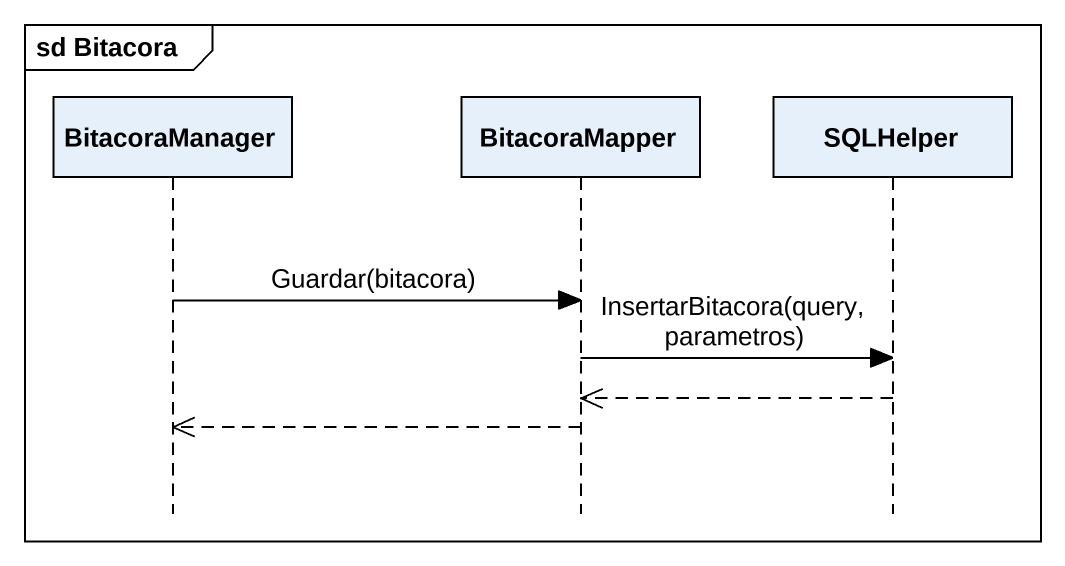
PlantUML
@startuml
mainframe sd Bitacora
hide footbox
participant BitacoraManager
participant BitacoraMapper
participant SQLHelper

BitacoraManager -> BitacoraMapper : Guardar(bitacora)
BitacoraMapper -> SQLHelper : InsertarBitacora(query, parametros)
SQLHelper -->> BitacoraMapper
BitacoraMapper -->> BitacoraManager
@enduml
